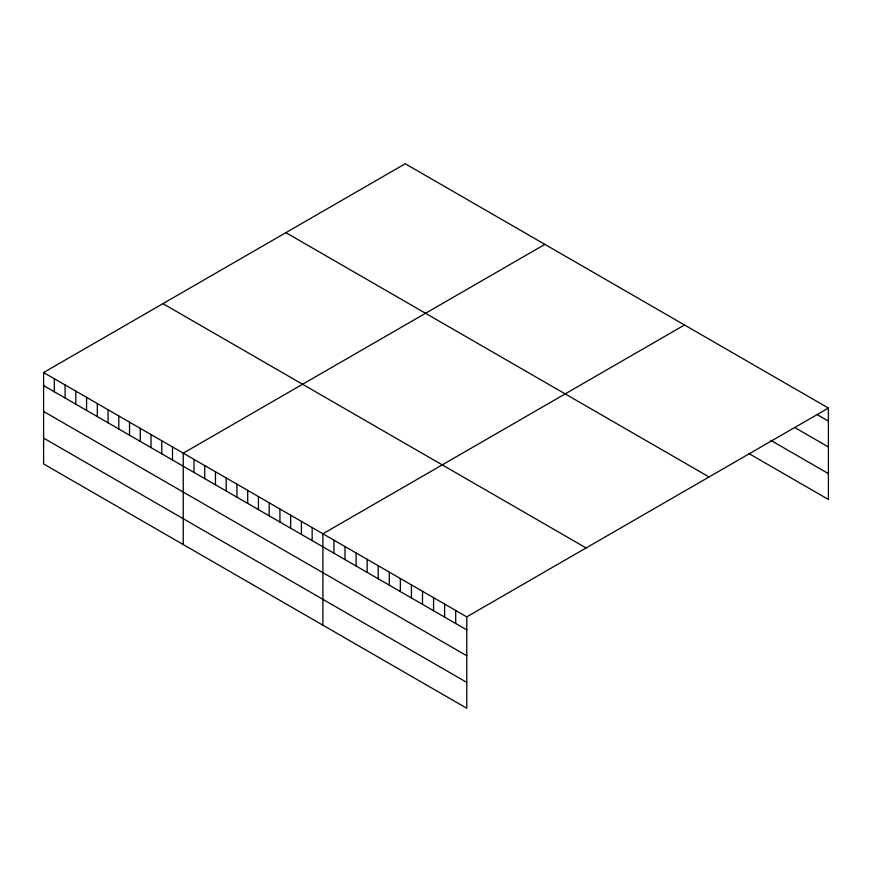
<?xml version="1.0" encoding="UTF-8"?>
<svg xmlns="http://www.w3.org/2000/svg" width="872" height="872" viewBox="0 0 872 872"><rect width="100%" height="100%" fill="white"/><g stroke="black" fill="none" stroke-linecap="round" stroke-linejoin="round"><path stroke-width="1.31" d="M43.6 372.54L466.76 616.853L466.76 708.249L43.6 463.937L43.6 372.54L405.24 163.751L828.4 408.063L828.4 499.46L748.71 453.451M544.88 244.378L183.24 453.168L183.24 544.564M684.52 324.994L322.891 533.784L322.891 625.18M466.76 616.853L828.4 408.063M817.337 414.712L828.4 421.1M795.199 427.792L828.4 446.965M770.848 440.371L828.4 473.605M285.896 232.65L709.056 476.962M162.944 303.641L586.104 547.954M43.6 385.588L466.76 629.889M43.6 411.442L466.76 655.755M43.6 438.082L466.76 682.394M455.696 610.465L455.696 623.502M444.622 604.067L444.622 617.114M433.558 597.68L433.558 610.727M422.495 591.292L422.495 604.34M411.421 584.905L411.421 597.941M400.357 578.518L400.357 591.554M389.293 572.119L389.293 585.167M378.219 565.732L378.219 578.779M367.156 559.344L367.156 572.392M356.092 552.957L356.092 565.993M345.018 546.57L345.018 559.606M333.954 540.171L333.954 553.219M312.143 527.582L312.143 540.629M301.407 521.38L301.407 534.427M290.659 515.178L290.659 528.225M279.923 508.976L279.923 522.023M269.175 502.773L269.175 515.821M258.439 496.571L258.439 509.619M247.692 490.369L247.692 503.417M236.955 484.178L236.955 497.214M226.208 477.976L226.208 491.012M215.471 471.774L215.471 484.81M204.724 465.572L204.724 478.608M193.987 459.37L193.987 472.406M172.503 446.965L172.503 460.002M161.756 440.763L161.756 453.8M151.02 434.561L151.02 447.598M140.272 428.359L140.272 441.396M129.536 422.157L129.536 435.193M118.788 415.955L118.788 428.991M108.052 409.753L108.052 422.8M97.304 403.551L97.304 416.598M86.568 397.349L86.568 410.396M75.82 391.147L75.82 404.194M65.084 384.944L65.084 397.992M54.337 378.742L54.337 391.79"/></g></svg>
